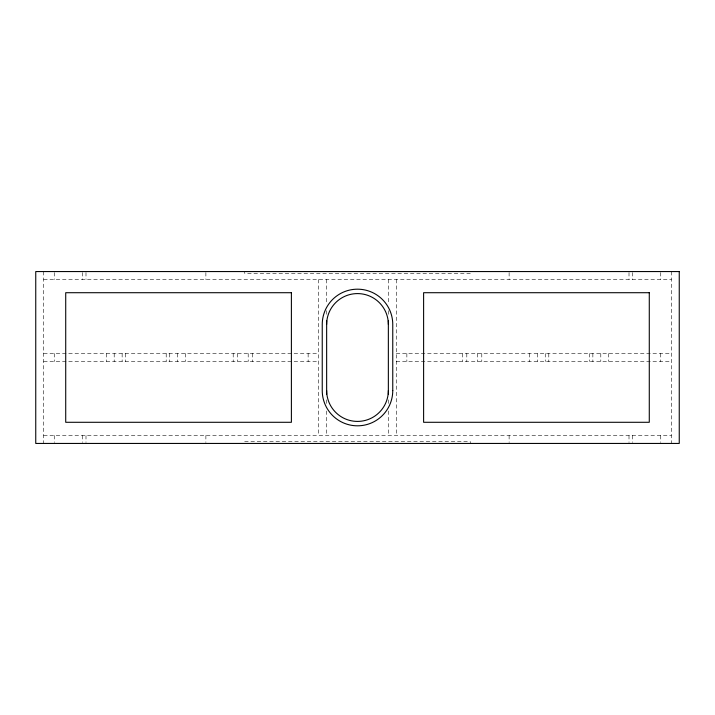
<?xml version="1.0" encoding="UTF-8"?>
<svg xmlns="http://www.w3.org/2000/svg" width="715" height="715" viewBox="0 0 715 715"><rect width="100%" height="100%" fill="white"/><g stroke="black" fill="none" stroke-linecap="round" stroke-linejoin="round"><path stroke-width="0.54" stroke-dasharray="3.58 2.68" d="M470.336 273.318L244.664 273.318L244.664 271.557M43.687 279.485L671.314 279.485M43.687 353.532L318.711 353.532M396.289 353.532L671.314 353.532M43.687 361.468L318.711 361.468M396.289 361.468L671.314 361.468M43.687 435.515L671.314 435.515M244.664 441.682L470.336 441.682L470.336 443.443M671.314 271.557L671.314 443.443M660.74 272.549L660.74 279.485M660.74 353.532L660.74 361.468M660.74 435.515L660.74 442.451M632.534 272.549L632.534 279.485M632.534 435.515L632.534 442.451M629.003 272.549L629.003 279.485M629.003 435.515L629.003 442.451M608.733 353.532L608.733 361.468M600.797 353.532L600.797 361.468M592.86 353.532L592.86 361.468M589.339 353.532L589.339 361.468M548.789 353.532L548.789 361.468M545.259 353.532L545.259 361.468M537.331 353.532L537.331 361.468M529.395 353.532L529.395 361.468M509.116 272.549L509.116 279.485M509.116 435.515L509.116 442.451M481.794 353.532L481.794 361.468M477.388 353.532L477.388 361.468M466.806 353.532L466.806 361.468M462.399 353.532L462.399 361.468M406.862 353.532L406.862 361.468M396.289 279.485L396.289 435.515M388.352 279.485L388.352 304.009M388.352 310.694L388.352 315.154M388.352 399.846L388.352 404.306M388.352 410.991L388.352 435.515M326.648 279.485L326.648 304.009M326.648 310.694L326.648 315.154M326.648 399.846L326.648 404.306M326.648 410.991L326.648 435.515M318.711 279.485L318.711 435.515M308.138 353.532L308.138 361.468M252.601 353.532L252.601 361.468M248.194 353.532L248.194 361.468M237.612 353.532L237.612 361.468M233.206 353.532L233.206 361.468M205.884 272.549L205.884 279.485M205.884 435.515L205.884 442.451M185.605 353.532L185.605 361.468M177.669 353.532L177.669 361.468M169.741 353.532L169.741 361.468M166.211 353.532L166.211 361.468M125.661 353.532L125.661 361.468M122.14 353.532L122.14 361.468M114.203 353.532L114.203 361.468M106.267 353.532L106.267 361.468M85.997 272.549L85.997 279.485M85.997 435.515L85.997 442.451M82.466 272.549L82.466 279.485M82.466 435.515L82.466 442.451M54.26 272.549L54.26 279.485M54.26 353.532L54.26 361.468M54.26 435.515L54.26 442.451M43.687 271.557L43.687 443.443"/><path stroke-width="1.07" d="M388.352 320.722L388.352 394.278M326.648 320.722L326.648 394.278M388.352 390.56A30.852 30.852 0 0 1 357.5 421.412A30.852 30.852 0 0 1 326.648 390.56M326.648 324.44A30.852 30.852 0 0 1 357.5 293.588A30.852 30.852 0 0 1 388.352 324.44M679.25 271.557L35.75 271.557L35.75 443.443L679.25 443.443L679.25 271.557M291.389 292.712L65.717 292.712L65.717 422.288L291.389 422.288L291.389 292.712M649.283 292.712L423.611 292.712L423.611 422.288L649.283 422.288L649.283 292.712M392.758 390.56L392.758 324.44A35.258 35.258 0 0 0 357.5 289.182A35.258 35.258 0 0 0 322.242 324.44L322.242 390.56A35.258 35.258 0 0 0 357.5 425.818A35.258 35.258 0 0 0 392.758 390.56"/></g></svg>
